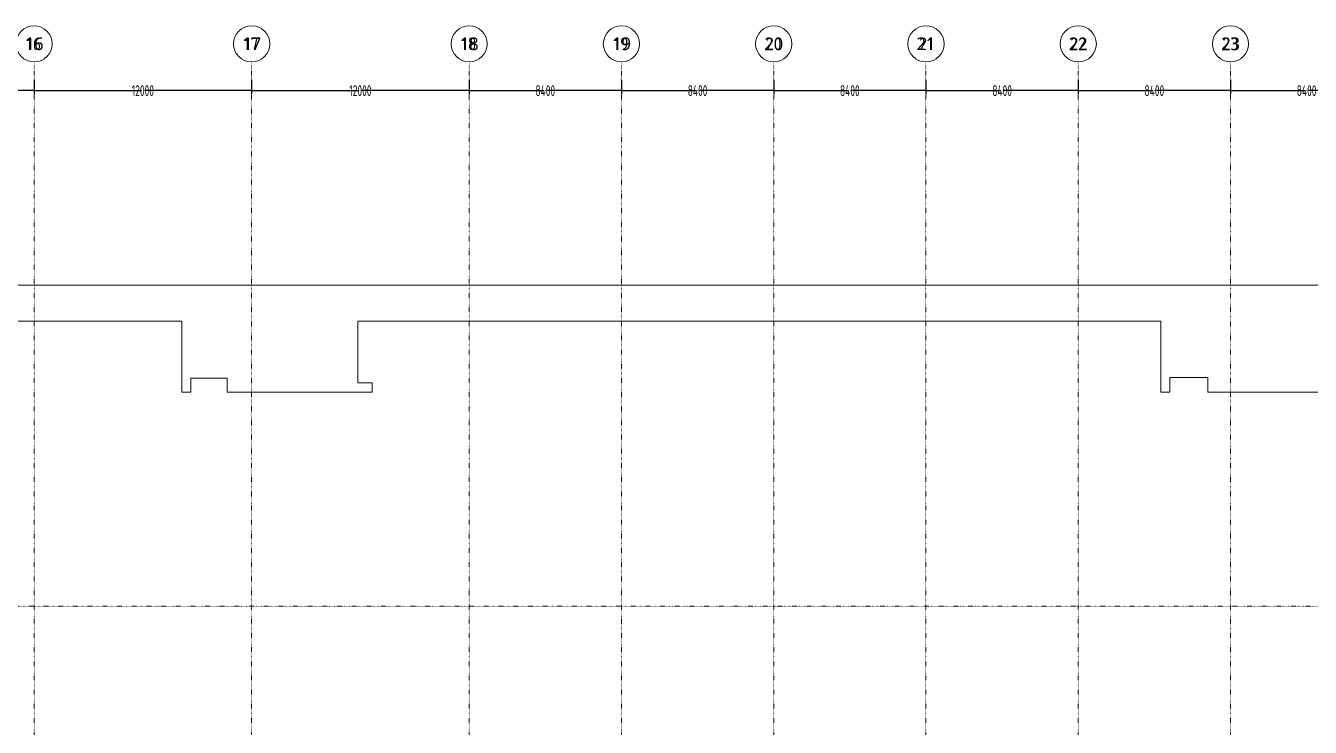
# Model space of a CAD drawing. Extents: x -32000 to 401936, y -48083 to 131250.
# Drawn here: x 126735 to 197602, y 92562 to 131250 of the extents above; entities that cross this region are included whole.
import ezdxf
from ezdxf.enums import TextEntityAlignment as Align

# ---------------------------------------------------------------- set-up
doc = ezdxf.new("R2010")
doc.units = 0
doc.header["$LTSCALE"] = 10
doc.linetypes.add('H12PL4$0$JJP_三點線', pattern=[0.9, 0.3, -0.15, 0, -0.15, 0, -0.15, 0, -0.15])
doc.linetypes.add('XFM7P40ICA$0$H12PL4$0$JJP_三點線', pattern=[0.9, 0.3, -0.15, 0, -0.15, 0, -0.15, 0, -0.15])
for name, color, linetype in [('H12PL4$0$A-DIM', 252, 'Continuous'), ('H12PL4$0$S-GRID', 252, 'Continuous'), ('XFM7P40ICA$0$H12PL4$0$A-DIM', 252, 'Continuous'), ('XFM7P40ICA$0$H12PL4$0$L40_19_HOJO', 252, 'Continuous'), ('XFM7P40ICA$0$H12PL4$0$L40_19_SUGATA2', 252, 'Continuous'), ('XFM7P40ICA$0$H12PL4$0$S-GRID', 252, 'Continuous')]:
    doc.layers.add(name, color=color, linetype=linetype)
doc.styles.add('H12PL4$0$dim-txt', font='isocp.shx', dxfattribs={"width": 0.7, "bigfont": 'chineset.shx'})
doc.styles.add('H12PL4$0$Standard', font='', dxfattribs={"width": 0.8})
doc.styles.add('XFM7P40ICA$0$H12PL4$0$dim-txt', font='isocp.shx', dxfattribs={"width": 0.7, "bigfont": 'chineset.shx'})
doc.styles.add('XFM7P40ICA$0$H12PL4$0$Standard', font='isocp.shx', dxfattribs={"bigfont": 'chineset.shx'})
doc.styles.get('H12PL4$0$Standard').set_extended_font_data('Microsoft JhengHei')
doc.dimstyles.new('H12PL4$0$ARCH-dim-200MM', dxfattribs={"dimscale": 200, "dimtxt": 0.3, "dimasz": 0.1, "dimexe": 0.1, "dimexo": 0.1, "dimgap": 0.05, "dimtad": 1, "dimdec": 0, "dimlfac": 10, "dimrnd": 0.5, "dimdsep": 46, "dimtxsty": 'H12PL4$0$dim-txt', "dimblk": 'H12PL4$0$_Dot', "dimcen": 2, "dimclrd": 256, "dimclre": 256, "dimclrt": 256, "dimadec": 0, "dimazin": 0, "dimtfac": 1, "dimtix": 1, "dimtmove": 2, "dimatfit": 3, "dimldrblk": 'H12PL4$0$_OBLIQUE', "dimfxl": 1, "dimtvp": 1, "dimtolj": 1, "dimarcsym": 0})
doc.dimstyles.new('XFM7P40ICA$0$H12PL4$0$ARCH-dim-2000', dxfattribs={"dimscale": 2000, "dimtxt": 0.3, "dimasz": 0.1, "dimexe": 0.1, "dimexo": 0.1, "dimgap": 0.05, "dimtad": 1, "dimdec": 0, "dimrnd": 0.5, "dimdsep": 46, "dimtxsty": 'XFM7P40ICA$0$H12PL4$0$dim-txt', "dimblk": 'XFM7P40ICA$0$H12PL4$0$_Dot', "dimcen": 2, "dimclrd": 256, "dimclre": 256, "dimclrt": 256, "dimadec": 0, "dimazin": 0, "dimtfac": 1, "dimtix": 1, "dimtmove": 2, "dimatfit": 3, "dimldrblk": 'XFM7P40ICA$0$H12PL4$0$_OBLIQUE', "dimfxl": 1, "dimtvp": 1, "dimtolj": 1, "dimarcsym": 0})

# ---------------------------------------------------------------- blocks, each defined once
blk = doc.blocks.new('*D342')
at = {"layer": 'DEFPOINTS', "color": 0, "linetype": 'Continuous', "transparency": 16777216}
for p in [(118800, 128250), (127200, 128250), (127200, 127670)]:
    blk.add_point(p, dxfattribs=at)
at = {"layer": 'XFM7P40ICA$0$H12PL4$0$A-DIM', "linetype": 'Continuous', "lineweight": -2, "transparency": 16777216}
for p, q in [((118800, 128050), (118800, 127470)), ((119000, 127670), (122354, 127670)), ((127000, 127670), (123646, 127670)), ((127200, 128050), (127200, 127470))]:
    blk.add_line(p, q, dxfattribs=at)
at = {"layer": 'XFM7P40ICA$0$H12PL4$0$A-DIM', "linetype": 'Continuous', "lineweight": 0, "transparency": 16777216, "insert": (123000, 127670), "char_height": 600, "attachment_point": 5, "style": 'XFM7P40ICA$0$H12PL4$0$dim-txt'}
blk.add_mtext('\\A1;8400', dxfattribs=at)
blk = doc.blocks.new('XFM7P40ICA$0$H12PL4$0$_Dot')
blk = doc.blocks.new('XFM7P40ICA$0$H12PL4$0$_OBLIQUE')
at = {"color": 0, "linetype": 'ByBlock', "lineweight": -2}
blk.add_line((-0.5, -0.5), (0.5, 0.5), dxfattribs=at)
blk = doc.blocks.new('*D343')
at = {"layer": 'DEFPOINTS', "color": 0, "linetype": 'Continuous', "transparency": 16777216}
for p in [(127200, 128250), (139200, 128250), (139200, 127670)]:
    blk.add_point(p, dxfattribs=at)
at = {"layer": 'XFM7P40ICA$0$H12PL4$0$A-DIM', "linetype": 'Continuous', "lineweight": -2, "transparency": 16777216}
for p, q in [((127200, 128050), (127200, 127470)), ((127400, 127670), (132470, 127670)), ((139000, 127670), (133930, 127670)), ((139200, 128050), (139200, 127470))]:
    blk.add_line(p, q, dxfattribs=at)
at = {"layer": 'XFM7P40ICA$0$H12PL4$0$A-DIM', "linetype": 'Continuous', "lineweight": 0, "transparency": 16777216, "insert": (133200, 127670), "char_height": 600, "attachment_point": 5, "style": 'XFM7P40ICA$0$H12PL4$0$dim-txt'}
blk.add_mtext('\\A1;12000', dxfattribs=at)
blk = doc.blocks.new('*D344')
at = {"layer": 'DEFPOINTS', "color": 0, "linetype": 'Continuous', "transparency": 16777216}
for p in [(139200, 128250), (151200, 128250), (151200, 127670)]:
    blk.add_point(p, dxfattribs=at)
at = {"layer": 'XFM7P40ICA$0$H12PL4$0$A-DIM', "linetype": 'Continuous', "lineweight": -2, "transparency": 16777216}
for p, q in [((139200, 128050), (139200, 127470)), ((139400, 127670), (144470, 127670)), ((151000, 127670), (145930, 127670)), ((151200, 128050), (151200, 127470))]:
    blk.add_line(p, q, dxfattribs=at)
at = {"layer": 'XFM7P40ICA$0$H12PL4$0$A-DIM', "linetype": 'Continuous', "lineweight": 0, "transparency": 16777216, "insert": (145200, 127670), "char_height": 600, "attachment_point": 5, "style": 'XFM7P40ICA$0$H12PL4$0$dim-txt'}
blk.add_mtext('\\A1;12000', dxfattribs=at)
blk = doc.blocks.new('*D345')
at = {"layer": 'DEFPOINTS', "color": 0, "linetype": 'Continuous', "transparency": 16777216}
for p in [(151200, 128250), (159600, 128250), (159600, 127670)]:
    blk.add_point(p, dxfattribs=at)
at = {"layer": 'XFM7P40ICA$0$H12PL4$0$A-DIM', "linetype": 'Continuous', "lineweight": -2, "transparency": 16777216}
for p, q in [((151200, 128050), (151200, 127470)), ((151400, 127670), (154754, 127670)), ((159400, 127670), (156046, 127670)), ((159600, 128050), (159600, 127470))]:
    blk.add_line(p, q, dxfattribs=at)
at = {"layer": 'XFM7P40ICA$0$H12PL4$0$A-DIM', "linetype": 'Continuous', "lineweight": 0, "transparency": 16777216, "insert": (155400, 127670), "char_height": 600, "attachment_point": 5, "style": 'XFM7P40ICA$0$H12PL4$0$dim-txt'}
blk.add_mtext('\\A1;8400', dxfattribs=at)
blk = doc.blocks.new('*D346')
at = {"layer": 'DEFPOINTS', "color": 0, "linetype": 'Continuous', "transparency": 16777216}
for p in [(159600, 128250), (168000, 128250), (168000, 127670)]:
    blk.add_point(p, dxfattribs=at)
at = {"layer": 'XFM7P40ICA$0$H12PL4$0$A-DIM', "linetype": 'Continuous', "lineweight": -2, "transparency": 16777216}
for p, q in [((159600, 128050), (159600, 127470)), ((159800, 127670), (163154, 127670)), ((167800, 127670), (164446, 127670)), ((168000, 128050), (168000, 127470))]:
    blk.add_line(p, q, dxfattribs=at)
at = {"layer": 'XFM7P40ICA$0$H12PL4$0$A-DIM', "linetype": 'Continuous', "lineweight": 0, "transparency": 16777216, "insert": (163800, 127670), "char_height": 600, "attachment_point": 5, "style": 'XFM7P40ICA$0$H12PL4$0$dim-txt'}
blk.add_mtext('\\A1;8400', dxfattribs=at)
blk = doc.blocks.new('*D347')
at = {"layer": 'DEFPOINTS', "color": 0, "linetype": 'Continuous', "transparency": 16777216}
for p in [(168000, 128250), (176400, 128250), (176400, 127670)]:
    blk.add_point(p, dxfattribs=at)
at = {"layer": 'XFM7P40ICA$0$H12PL4$0$A-DIM', "linetype": 'Continuous', "lineweight": -2, "transparency": 16777216}
for p, q in [((168000, 128050), (168000, 127470)), ((168200, 127670), (171554, 127670)), ((176200, 127670), (172846, 127670)), ((176400, 128050), (176400, 127470))]:
    blk.add_line(p, q, dxfattribs=at)
at = {"layer": 'XFM7P40ICA$0$H12PL4$0$A-DIM', "linetype": 'Continuous', "lineweight": 0, "transparency": 16777216, "insert": (172200, 127670), "char_height": 600, "attachment_point": 5, "style": 'XFM7P40ICA$0$H12PL4$0$dim-txt'}
blk.add_mtext('\\A1;8400', dxfattribs=at)
blk = doc.blocks.new('*D348')
at = {"layer": 'DEFPOINTS', "color": 0, "linetype": 'Continuous', "transparency": 16777216}
for p in [(176400, 128250), (184800, 128250), (184800, 127670)]:
    blk.add_point(p, dxfattribs=at)
at = {"layer": 'XFM7P40ICA$0$H12PL4$0$A-DIM', "linetype": 'Continuous', "lineweight": -2, "transparency": 16777216}
for p, q in [((176400, 128050), (176400, 127470)), ((176600, 127670), (179954, 127670)), ((184600, 127670), (181246, 127670)), ((184800, 128050), (184800, 127470))]:
    blk.add_line(p, q, dxfattribs=at)
at = {"layer": 'XFM7P40ICA$0$H12PL4$0$A-DIM', "linetype": 'Continuous', "lineweight": 0, "transparency": 16777216, "insert": (180600, 127670), "char_height": 600, "attachment_point": 5, "style": 'XFM7P40ICA$0$H12PL4$0$dim-txt'}
blk.add_mtext('\\A1;8400', dxfattribs=at)
blk = doc.blocks.new('*D349')
at = {"layer": 'DEFPOINTS', "color": 0, "linetype": 'Continuous', "transparency": 16777216}
for p in [(184800, 128250), (193200, 128250), (193200, 127670)]:
    blk.add_point(p, dxfattribs=at)
at = {"layer": 'XFM7P40ICA$0$H12PL4$0$A-DIM', "linetype": 'Continuous', "lineweight": -2, "transparency": 16777216}
for p, q in [((184800, 128050), (184800, 127470)), ((185000, 127670), (188354, 127670)), ((193000, 127670), (189646, 127670)), ((193200, 128050), (193200, 127470))]:
    blk.add_line(p, q, dxfattribs=at)
at = {"layer": 'XFM7P40ICA$0$H12PL4$0$A-DIM', "linetype": 'Continuous', "lineweight": 0, "transparency": 16777216, "insert": (189000, 127670), "char_height": 600, "attachment_point": 5, "style": 'XFM7P40ICA$0$H12PL4$0$dim-txt'}
blk.add_mtext('\\A1;8400', dxfattribs=at)
blk = doc.blocks.new('*D350')
at = {"layer": 'DEFPOINTS', "color": 0, "linetype": 'Continuous', "transparency": 16777216}
for p in [(193200, 128250), (201600, 128250), (201600, 127670)]:
    blk.add_point(p, dxfattribs=at)
at = {"layer": 'XFM7P40ICA$0$H12PL4$0$A-DIM', "linetype": 'Continuous', "lineweight": -2, "transparency": 16777216}
for p, q in [((193200, 128050), (193200, 127470)), ((193400, 127670), (196754, 127670)), ((201400, 127670), (198046, 127670)), ((201600, 128050), (201600, 127470))]:
    blk.add_line(p, q, dxfattribs=at)
at = {"layer": 'XFM7P40ICA$0$H12PL4$0$A-DIM', "linetype": 'Continuous', "lineweight": 0, "transparency": 16777216, "insert": (197400, 127670), "char_height": 600, "attachment_point": 5, "style": 'XFM7P40ICA$0$H12PL4$0$dim-txt'}
blk.add_mtext('\\A1;8400', dxfattribs=at)
blk = doc.blocks.new('*D533')
at = {"layer": 'DEFPOINTS', "color": 0, "linetype": 'Continuous', "transparency": 16777216}
for p in [(118800, 128250), (127200, 128250), (127200, 127670)]:
    blk.add_point(p, dxfattribs=at)
at = {"layer": 'H12PL4$0$A-DIM', "linetype": 'Continuous', "lineweight": -2, "transparency": 16777216}
for p, q in [((118800, 128230), (118800, 127650)), ((118820, 127670), (122921, 127670)), ((127180, 127670), (123079, 127670)), ((127200, 128230), (127200, 127650))]:
    blk.add_line(p, q, dxfattribs=at)
at = {"layer": 'H12PL4$0$A-DIM', "linetype": 'Continuous', "lineweight": 0, "transparency": 16777216, "insert": (123000, 127670), "char_height": 60, "attachment_point": 5, "style": 'H12PL4$0$dim-txt'}
blk.add_mtext('\\A1;84000', dxfattribs=at)
blk = doc.blocks.new('H12PL4$0$_Dot')
blk = doc.blocks.new('H12PL4$0$_OBLIQUE')
at = {"color": 0, "linetype": 'ByBlock', "lineweight": -2}
blk.add_line((-0.5, -0.5), (0.5, 0.5), dxfattribs=at)
blk = doc.blocks.new('*D534')
at = {"layer": 'DEFPOINTS', "color": 0, "linetype": 'Continuous', "transparency": 16777216}
for p in [(127200, 128250), (139200, 128250), (139200, 127670)]:
    blk.add_point(p, dxfattribs=at)
at = {"layer": 'H12PL4$0$A-DIM', "linetype": 'Continuous', "lineweight": -2, "transparency": 16777216}
for p, q in [((127200, 128230), (127200, 127650)), ((127220, 127670), (133112, 127670)), ((139180, 127670), (133288, 127670)), ((139200, 128230), (139200, 127650))]:
    blk.add_line(p, q, dxfattribs=at)
at = {"layer": 'H12PL4$0$A-DIM', "linetype": 'Continuous', "lineweight": 0, "transparency": 16777216, "insert": (133200, 127670), "char_height": 60, "attachment_point": 5, "style": 'H12PL4$0$dim-txt'}
blk.add_mtext('\\A1;120000', dxfattribs=at)
blk = doc.blocks.new('*D535')
at = {"layer": 'DEFPOINTS', "color": 0, "linetype": 'Continuous', "transparency": 16777216}
for p in [(139200, 128250), (151200, 128250), (151200, 127670)]:
    blk.add_point(p, dxfattribs=at)
at = {"layer": 'H12PL4$0$A-DIM', "linetype": 'Continuous', "lineweight": -2, "transparency": 16777216}
for p, q in [((139200, 128230), (139200, 127650)), ((139220, 127670), (145112, 127670)), ((151180, 127670), (145288, 127670)), ((151200, 128230), (151200, 127650))]:
    blk.add_line(p, q, dxfattribs=at)
at = {"layer": 'H12PL4$0$A-DIM', "linetype": 'Continuous', "lineweight": 0, "transparency": 16777216, "insert": (145200, 127670), "char_height": 60, "attachment_point": 5, "style": 'H12PL4$0$dim-txt'}
blk.add_mtext('\\A1;120000', dxfattribs=at)
blk = doc.blocks.new('*D536')
at = {"layer": 'DEFPOINTS', "color": 0, "linetype": 'Continuous', "transparency": 16777216}
for p in [(151200, 128250), (159600, 128250), (159600, 127670)]:
    blk.add_point(p, dxfattribs=at)
at = {"layer": 'H12PL4$0$A-DIM', "linetype": 'Continuous', "lineweight": -2, "transparency": 16777216}
for p, q in [((151200, 128230), (151200, 127650)), ((151220, 127670), (155321, 127670)), ((159580, 127670), (155479, 127670)), ((159600, 128230), (159600, 127650))]:
    blk.add_line(p, q, dxfattribs=at)
at = {"layer": 'H12PL4$0$A-DIM', "linetype": 'Continuous', "lineweight": 0, "transparency": 16777216, "insert": (155400, 127670), "char_height": 60, "attachment_point": 5, "style": 'H12PL4$0$dim-txt'}
blk.add_mtext('\\A1;84000', dxfattribs=at)
blk = doc.blocks.new('*D537')
at = {"layer": 'DEFPOINTS', "color": 0, "linetype": 'Continuous', "transparency": 16777216}
for p in [(159600, 128250), (168000, 128250), (168000, 127670)]:
    blk.add_point(p, dxfattribs=at)
at = {"layer": 'H12PL4$0$A-DIM', "linetype": 'Continuous', "lineweight": -2, "transparency": 16777216}
for p, q in [((159600, 128230), (159600, 127650)), ((159620, 127670), (163721, 127670)), ((167980, 127670), (163879, 127670)), ((168000, 128230), (168000, 127650))]:
    blk.add_line(p, q, dxfattribs=at)
at = {"layer": 'H12PL4$0$A-DIM', "linetype": 'Continuous', "lineweight": 0, "transparency": 16777216, "insert": (163800, 127670), "char_height": 60, "attachment_point": 5, "style": 'H12PL4$0$dim-txt'}
blk.add_mtext('\\A1;84000', dxfattribs=at)
blk = doc.blocks.new('*D538')
at = {"layer": 'DEFPOINTS', "color": 0, "linetype": 'Continuous', "transparency": 16777216}
for p in [(168000, 128250), (176400, 128250), (176400, 127670)]:
    blk.add_point(p, dxfattribs=at)
at = {"layer": 'H12PL4$0$A-DIM', "linetype": 'Continuous', "lineweight": -2, "transparency": 16777216}
for p, q in [((168000, 128230), (168000, 127650)), ((168020, 127670), (172121, 127670)), ((176380, 127670), (172279, 127670)), ((176400, 128230), (176400, 127650))]:
    blk.add_line(p, q, dxfattribs=at)
at = {"layer": 'H12PL4$0$A-DIM', "linetype": 'Continuous', "lineweight": 0, "transparency": 16777216, "insert": (172200, 127670), "char_height": 60, "attachment_point": 5, "style": 'H12PL4$0$dim-txt'}
blk.add_mtext('\\A1;84000', dxfattribs=at)
blk = doc.blocks.new('*D539')
at = {"layer": 'DEFPOINTS', "color": 0, "linetype": 'Continuous', "transparency": 16777216}
for p in [(176400, 128250), (184800, 128250), (184800, 127670)]:
    blk.add_point(p, dxfattribs=at)
at = {"layer": 'H12PL4$0$A-DIM', "linetype": 'Continuous', "lineweight": -2, "transparency": 16777216}
for p, q in [((176400, 128230), (176400, 127650)), ((176420, 127670), (180521, 127670)), ((184780, 127670), (180679, 127670)), ((184800, 128230), (184800, 127650))]:
    blk.add_line(p, q, dxfattribs=at)
at = {"layer": 'H12PL4$0$A-DIM', "linetype": 'Continuous', "lineweight": 0, "transparency": 16777216, "insert": (180600, 127670), "char_height": 60, "attachment_point": 5, "style": 'H12PL4$0$dim-txt'}
blk.add_mtext('\\A1;84000', dxfattribs=at)
blk = doc.blocks.new('*D540')
at = {"layer": 'DEFPOINTS', "color": 0, "linetype": 'Continuous', "transparency": 16777216}
for p in [(184800, 128250), (193200, 128250), (193200, 127670)]:
    blk.add_point(p, dxfattribs=at)
at = {"layer": 'H12PL4$0$A-DIM', "linetype": 'Continuous', "lineweight": -2, "transparency": 16777216}
for p, q in [((184800, 128230), (184800, 127650)), ((184820, 127670), (188921, 127670)), ((193180, 127670), (189079, 127670)), ((193200, 128230), (193200, 127650))]:
    blk.add_line(p, q, dxfattribs=at)
at = {"layer": 'H12PL4$0$A-DIM', "linetype": 'Continuous', "lineweight": 0, "transparency": 16777216, "insert": (189000, 127670), "char_height": 60, "attachment_point": 5, "style": 'H12PL4$0$dim-txt'}
blk.add_mtext('\\A1;84000', dxfattribs=at)
blk = doc.blocks.new('*D541')
at = {"layer": 'DEFPOINTS', "color": 0, "linetype": 'Continuous', "transparency": 16777216}
for p in [(193200, 128250), (201600, 128250), (201600, 127670)]:
    blk.add_point(p, dxfattribs=at)
at = {"layer": 'H12PL4$0$A-DIM', "linetype": 'Continuous', "lineweight": -2, "transparency": 16777216}
for p, q in [((193200, 128230), (193200, 127650)), ((193220, 127670), (197321, 127670)), ((201580, 127670), (197479, 127670)), ((201600, 128230), (201600, 127650))]:
    blk.add_line(p, q, dxfattribs=at)
at = {"layer": 'H12PL4$0$A-DIM', "linetype": 'Continuous', "lineweight": 0, "transparency": 16777216, "insert": (197400, 127670), "char_height": 60, "attachment_point": 5, "style": 'H12PL4$0$dim-txt'}
blk.add_mtext('\\A1;84000', dxfattribs=at)
blk = doc.blocks.new('XFM7P40ICA$0$H12PL4')
at = {"layer": 'XFM7P40ICA$0$H12PL4$0$L40_19_HOJO', "lineweight": 0, "flags": 128}
for points in [[(88000, 114950), (135350, 114950), (135350, 111050), (135850, 111050), (135850, 111809), (137845, 111809), (137845, 111050), (145850, 111050), (145850, 111550), (145050, 111550), (145050, 114950), (189350, 114950), (189350, 111050), (189850, 111050), (189850, 111850), (191950, 111850), (191950, 111050), (199850, 111050)], [(260200, 126600), (260200, 123500), (242100, 123500), (242100, 116950), (11050, 116950), (11050, 123550), (2150, 123550), (2150, 126600)]]:
    blk.add_lwpolyline(points, dxfattribs=at)
at = {"layer": 'XFM7P40ICA$0$H12PL4$0$L40_19_SUGATA2', "lineweight": 0, "flags": 128}
blk.add_lwpolyline([(199850, 111050), (191950, 111050), (191950, 111850), (189850, 111850), (189850, 111050), (189350, 111050), (189350, 114950), (145050, 114950), (145050, 111550), (145850, 111550), (145850, 111050), (137845, 111050), (137845, 111809), (135850, 111809), (135850, 111050), (135350, 111050), (135350, 114950), (88000, 114950)], dxfattribs=at)
at = {"layer": 'XFM7P40ICA$0$H12PL4$0$S-GRID', "linetype": 'XFM7P40ICA$0$H12PL4$0$JJP_三點線', "lineweight": 0}
for p, q in [((127200, 128250), (127200, 129250)), ((139200, 128250), (139200, 129250)), ((151200, 128250), (151200, 129250)), ((159600, 128250), (159600, 129250)), ((168000, 128250), (168000, 129250)), ((176400, 128250), (176400, 129250)), ((184800, 128250), (184800, 129250)), ((193200, 128250), (193200, 129250)), ((127200, 128250), (127200, -28000)), ((139200, 128250), (139200, -28000)), ((151200, 128250), (151200, -28000)), ((159600, 128250), (159600, -28000)), ((168000, 128250), (168000, -28000)), ((176400, 128250), (176400, -28000)), ((184800, 128250), (184800, -28000)), ((193200, 128250), (193200, -28000)), ((-29000, 99250), (289600, 99250))]:
    blk.add_line(p, q, dxfattribs=at)
at = {"layer": 'XFM7P40ICA$0$H12PL4$0$S-GRID', "lineweight": 0}
for centre in [(127200, 130250), (139200, 130250), (151200, 130250), (159600, 130250), (168000, 130250), (176400, 130250), (184800, 130250), (193200, 130250)]:
    blk.add_circle(centre, 1000, dxfattribs=at)
at = {"layer": 'XFM7P40ICA$0$H12PL4$0$S-GRID', "linetype": 'XFM7P40ICA$0$H12PL4$0$JJP_三點線', "lineweight": 0}
for p in [(127200, 128250), (127200, 128250), (139200, 128250), (139200, 128250), (151200, 128250), (151200, 128250), (159600, 128250), (159600, 128250), (168000, 128250), (168000, 128250), (176400, 128250), (176400, 128250), (184800, 128250), (184800, 128250), (193200, 128250), (193200, 128250)]:
    blk.add_point(p, dxfattribs=at)
at = {"layer": 'XFM7P40ICA$0$H12PL4$0$S-GRID', "style": 'XFM7P40ICA$0$H12PL4$0$Standard'}
for s, p in [('16', (127200, 130602.4)), ('17', (139200, 130602.4)), ('18', (151200, 130602.4)), ('19', (159600, 130602.4)), ('20', (168000, 130600)), ('21', (176400, 130602.4)), ('22', (184800, 130600)), ('23', (193200, 130600))]:
    blk.add_text(s, height=700, dxfattribs=at).set_placement(p, align=Align.TOP_CENTER)
at = {"layer": 'XFM7P40ICA$0$H12PL4$0$A-DIM', "linetype": 'Continuous', "lineweight": 0}
for base, p1, p2, picture, middle in [((127200, 127670), (118800, 128250), (127200, 128250), '*D342', (123000, 127670)), ((139200, 127670), (127200, 128250), (139200, 128250), '*D343', (133200, 127670)), ((151200, 127670), (139200, 128250), (151200, 128250), '*D344', (145200, 127670)), ((159600, 127670), (151200, 128250), (159600, 128250), '*D345', (155400, 127670)), ((168000, 127670), (159600, 128250), (168000, 128250), '*D346', (163800, 127670)), ((176400, 127670), (168000, 128250), (176400, 128250), '*D347', (172200, 127670)), ((184800, 127670), (176400, 128250), (184800, 128250), '*D348', (180600, 127670)), ((193200, 127670), (184800, 128250), (193200, 128250), '*D349', (189000, 127670)), ((201600, 127670), (193200, 128250), (201600, 128250), '*D350', (197400, 127670))]:
    dim = blk.add_linear_dim(base=base, p1=p1, p2=p2, dimstyle='XFM7P40ICA$0$H12PL4$0$ARCH-dim-2000', dxfattribs=at)
    dim.commit()
    dim.dimension.update_dxf_attribs({"geometry": picture, "text_midpoint": middle, "dimtype": 128})
blk = doc.blocks.new('XFM7P40ICA')
blk.add_blockref('XFM7P40ICA$0$H12PL4', (0, 0))
blk = doc.blocks.new('H12PL4')
at = {"layer": 'H12PL4$0$S-GRID', "linetype": 'H12PL4$0$JJP_三點線', "lineweight": 0}
for p, q in [((127200, 128250), (127200, 129250)), ((139200, 128250), (139200, 129250)), ((151200, 128250), (151200, 129250)), ((159600, 128250), (159600, 129250)), ((168000, 128250), (168000, 129250)), ((176400, 128250), (176400, 129250)), ((184800, 128250), (184800, 129250)), ((193200, 128250), (193200, 129250)), ((127200, 128250), (127200, -28000)), ((139200, 128250), (139200, -28000)), ((151200, 128250), (151200, -28000)), ((159600, 128250), (159600, -28000)), ((168000, 128250), (168000, -28000)), ((176400, 128250), (176400, -28000)), ((184800, 128250), (184800, -28000)), ((193200, 128250), (193200, -28000)), ((-29000, 99250), (289600, 99250))]:
    blk.add_line(p, q, dxfattribs=at)
at = {"layer": 'H12PL4$0$S-GRID', "lineweight": 0}
for centre in [(127200, 130250), (139200, 130250), (151200, 130250), (159600, 130250), (168000, 130250), (176400, 130250), (184800, 130250), (193200, 130250)]:
    blk.add_circle(centre, 1000, dxfattribs=at)
at = {"layer": 'H12PL4$0$S-GRID', "linetype": 'H12PL4$0$JJP_三點線', "lineweight": 0}
for p in [(127200, 128250), (127200, 128250), (139200, 128250), (139200, 128250), (151200, 128250), (151200, 128250), (159600, 128250), (159600, 128250), (168000, 128250), (168000, 128250), (176400, 128250), (176400, 128250), (184800, 128250), (184800, 128250), (193200, 128250), (193200, 128250)]:
    blk.add_point(p, dxfattribs=at)
at = {"layer": 'H12PL4$0$S-GRID', "style": 'H12PL4$0$Standard'}
for s, p in [('16', (127200, 130602.36)), ('17', (139200, 130602.36)), ('18', (151200, 130602.36)), ('19', (159600, 130602.36)), ('20', (168000, 130600)), ('21', (176400, 130602.36)), ('22', (184800, 130600)), ('23', (193200, 130600))]:
    blk.add_text(s, height=700, dxfattribs=at).set_placement(p, align=Align.TOP_CENTER)
at = {"layer": 'H12PL4$0$A-DIM', "linetype": 'Continuous', "lineweight": 0}
for base, p1, p2, picture, middle in [((127200, 127670), (118800, 128250), (127200, 128250), '*D533', (123000, 127670)), ((139200, 127670), (127200, 128250), (139200, 128250), '*D534', (133200, 127670)), ((151200, 127670), (139200, 128250), (151200, 128250), '*D535', (145200, 127670)), ((159600, 127670), (151200, 128250), (159600, 128250), '*D536', (155400, 127670)), ((168000, 127670), (159600, 128250), (168000, 128250), '*D537', (163800, 127670)), ((176400, 127670), (168000, 128250), (176400, 128250), '*D538', (172200, 127670)), ((184800, 127670), (176400, 128250), (184800, 128250), '*D539', (180600, 127670)), ((193200, 127670), (184800, 128250), (193200, 128250), '*D540', (189000, 127670)), ((201600, 127670), (193200, 128250), (201600, 128250), '*D541', (197400, 127670))]:
    dim = blk.add_linear_dim(base=base, p1=p1, p2=p2, dimstyle='H12PL4$0$ARCH-dim-200MM', dxfattribs=at)
    dim.commit()
    dim.dimension.update_dxf_attribs({"geometry": picture, "text_midpoint": middle, "dimtype": 128})

msp = doc.modelspace()

# ---------------------------------------------------------------- block references
msp.add_blockref('XFM7P40ICA', (0, 0))

# ---------------------------------------------------------------- next in the draw order: block references
msp.add_blockref('H12PL4', (0, 0))

doc.saveas('drawing.dxf')
